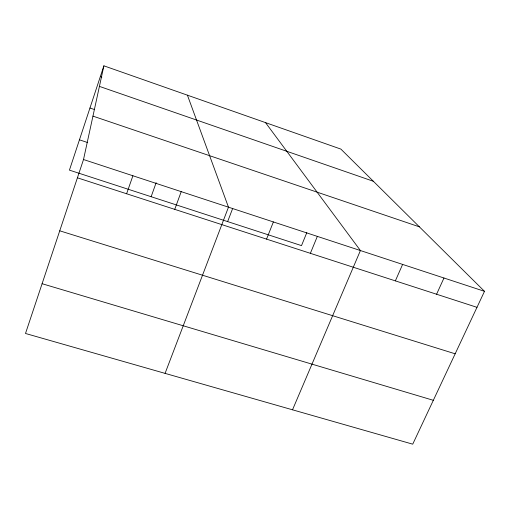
<?xml version="1.0" encoding="UTF-8"?>
<svg xmlns="http://www.w3.org/2000/svg" width="510" height="510" viewBox="0 0 510 510"><rect width="100%" height="100%" fill="white"/><g stroke="black" fill="none" stroke-linecap="round" stroke-linejoin="round"><path stroke-width="0.76" d="M83.512 159.528L103.893 65.828L340.878 149.098L484.5 291.331L412.73 444.172L25.5 333.476L83.512 159.528L484.5 291.331M103.893 65.828L69.43 170.136L301.506 245.622L306.791 232.662M126.614 193.755L132.906 175.765M151.138 196.713L156.149 182.688M174.739 209.355L181.216 191.639M165.074 373.377L228.474 207.175L187.419 95.179M227.632 221.595L232.719 208.309M266.558 239.12L273.373 221.933M310.373 253.323L317.341 236.385M292.517 409.81L360.411 250.544L265.525 122.623M395.358 280.87L402.613 264.416M436.579 294.232L443.968 278.007M42.094 283.713L433.328 400.305M59.74 230.813L455.169 353.8M77.412 177.811L476.99 307.332M79.445 139.816L87.694 142.564M92.954 116.121L419.379 226.842M89.951 108.018L94.363 109.516M99.418 86.388L373.371 181.279M100.343 76.576L101.821 77.093"/></g></svg>
